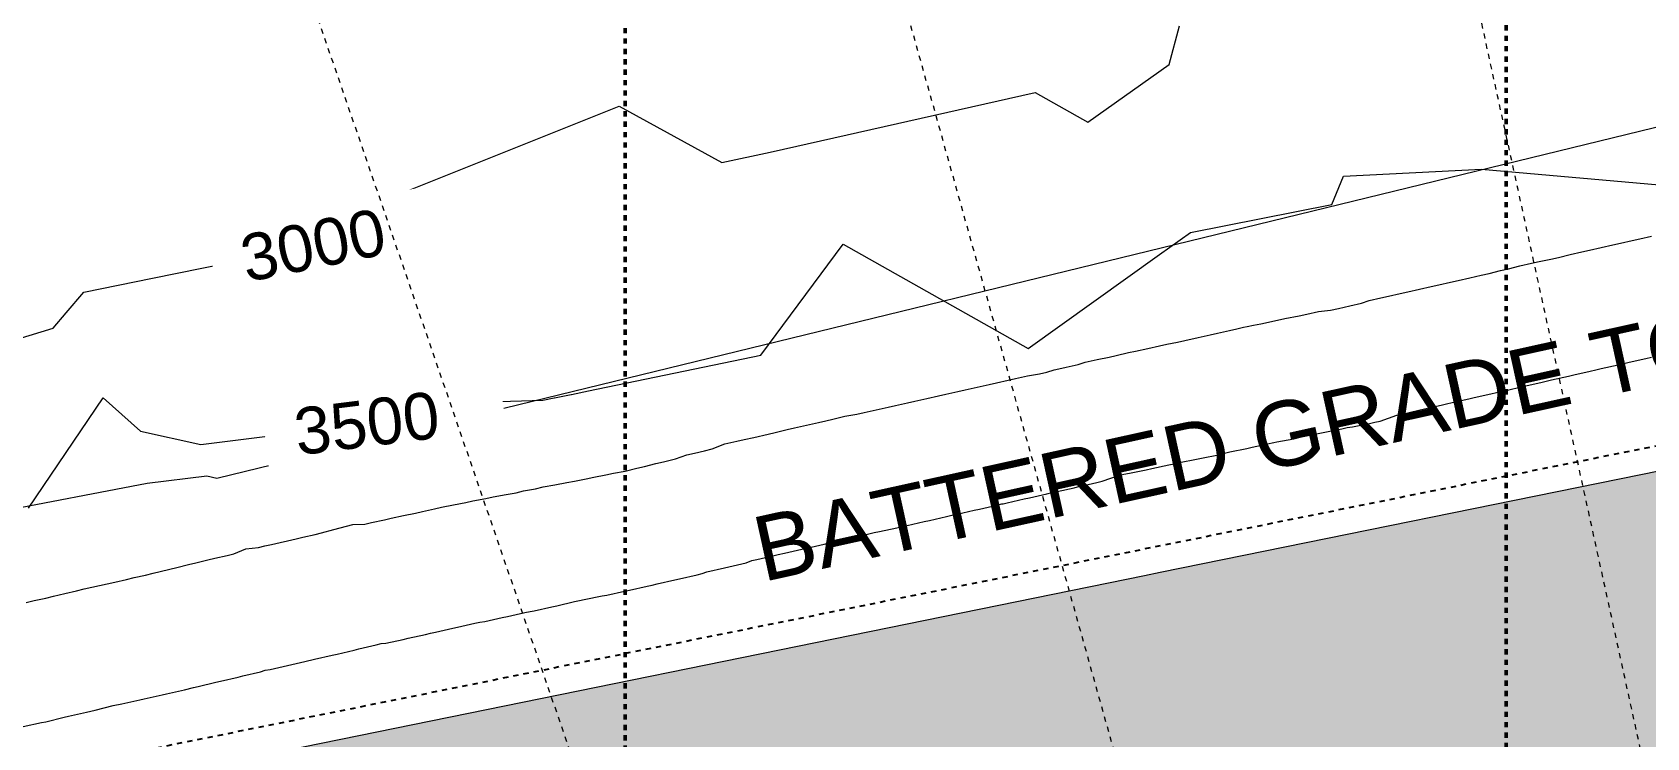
# Model space of a CAD drawing. Header units: metres. Extents: x -2515 to -2174, y 3875 to 4127.
# Drawn here: x -2366.82 to -2335.76, y 4038.74 to 4052.31 of the extents above; entities that cross this region are included whole.
import ezdxf

# ---------------------------------------------------------------- set-up
doc = ezdxf.new("R2010")
doc.units = ezdxf.units.M
for name, pattern in [('BOUNDARY Tighter', [0.008, 0.004, -0.002, 0, -0.002]), ('Dash Medium', [0.0075, 0.0045, -0.003]), ('Grid Line', [0.021, 0.012, -0.003, 0.003, -0.003])]:
    doc.linetypes.add(name, pattern=pattern)
for name, color, linetype, lineweight in [('A-ANNO-DIMS', 211, 'Continuous', 5), ('A-ANNO-DIMS-500', 211, 'Continuous', 5), ('A-DETL', 90, 'Continuous', 5), ('A-FLOR', 192, 'Continuous', 5), ('A-FLOR-PATT', 8, 'Continuous', 5), ('C-TOPO', 7, 'Continuous', 5), ('C-TOPO-LABL', 7, 'Continuous', 5), ('C-TOPO-MAJR', 7, 'Continuous', 18), ('C-TOPO-MINR', 7, 'Continuous', 5), ('G-ANNO-TEXT', 231, 'Continuous', 5), ('S-GRID', 1, 'Continuous', 5)]:
    doc.layers.add(name, color=color, linetype=linetype, lineweight=lineweight)
doc.styles.add('Arial', font='arial.ttf', dxfattribs={"height": 0.9})
doc.styles.add('Arial_1', font='arial.ttf', dxfattribs={"height": 1.25})
doc.dimstyles.new('2_5-Diagonal-_deg_-Decimal_O', dxfattribs={"dimscale": 0.3048, "dimtxt": 1.275324, "dimasz": 2.46063, "dimexe": 1.64042, "dimexo": 0.0625, "dimgap": 2.46063, "dimtad": 1, "dimdec": 0, "dimlfac": 1000, "dimzin": 0, "dimdsep": 46, "dimtxsty": 'Arial_1', "dimblk1": 'OBLIQUE', "dimblk2": 'OBLIQUE', "dimsah": 1, "dimcen": 0.09, "dimdle": 1.64042, "dimazin": 0, "dimtfac": 1, "dimtdec": 4, "dimtix": 1, "dimtmove": 0, "dimatfit": 3, "dimfxl": 8.2021, "dimfxlon": 1, "dimtvp": 1, "dimtfill": 1, "dimtolj": 1, "dimtzin": 0, "dimlwd": 15, "dimlwe": 15, "dimarcsym": 2})

# ---------------------------------------------------------------- blocks, each defined once
blk = doc.blocks.new('DIMBLOCK19-GA - TENANCY PLAN')
at = {"layer": 'A-ANNO-DIMS-500', "lineweight": 15}
for p, q in [((-2353.659, 4065.788), (-2353.794, 4066.27)), ((-2353.659, 4065.788), (-2353.399, 4066.251)), ((-2353.659, 4065.788), (-2353.919, 4065.326)), ((-2353.659, 4065.788), (-2353.659, 4065.788)), ((-2353.659, 4065.788), (-2352.984, 4063.381)), ((-2364.686, 4062.347), (-2364.849, 4062.819)), ((-2364.686, 4062.347), (-2364.453, 4062.823)), ((-2364.686, 4062.347), (-2364.918, 4061.87)), ((-2364.686, 4062.347), (-2363.872, 4059.983))]:
    blk.add_line(p, q, dxfattribs=at)
for start, end in [(105.52316, 109.14465), (105.66741, 109.00041)]:
    blk.add_arc((-2300.024, 3874.558), 198.609, start, end, dxfattribs=at)
at = {"layer": 'A-ANNO-DIMS-500', "color": 0, "lineweight": 15, "insert": (-2361.852, 4065.805), "char_height": 1.25, "width": 4.89725, "attachment_point": 1, "rotation": 17.3339, "line_spacing_factor": 0.941778, "style": 'Arial_1', "bg_fill": 3, "box_fill_scale": 1.25, "bg_fill_color": 256, "bg_fill_true_color": 13158600, "bg_fill_transparency": 0}
blk.add_mtext('3.33°', dxfattribs=at)
blk = doc.blocks.new('_Oblique')
at = {"color": 0, "linetype": 'ByBlock', "lineweight": -2}
blk.add_line((-0.5, -0.5), (0.5, 0.5), dxfattribs=at)
blk = doc.blocks.new('DIMBLOCK20-GA - TENANCY PLAN')
at = {"layer": 'A-ANNO-DIMS-500', "lineweight": 15}
for p, q in [((-2342.467, 4068.66), (-2342.574, 4069.148)), ((-2342.467, 4068.66), (-2342.181, 4069.106)), ((-2342.467, 4068.66), (-2342.753, 4068.213)), ((-2342.467, 4068.66), (-2342.467, 4068.66)), ((-2342.467, 4068.66), (-2341.933, 4066.217)), ((-2353.68, 4065.864), (-2353.815, 4066.345)), ((-2353.68, 4065.864), (-2353.42, 4066.326)), ((-2353.68, 4065.864), (-2353.94, 4065.401)), ((-2353.68, 4065.864), (-2353.005, 4063.457))]:
    blk.add_line(p, q, dxfattribs=at)
for start, end in [(102.19022, 105.81159), (102.33441, 105.66741)]:
    blk.add_arc((-2300.024, 3874.558), 198.687, start, end, dxfattribs=at)
at = {"layer": 'A-ANNO-DIMS-500', "color": 0, "lineweight": 15, "insert": (-2350.648, 4069.152), "char_height": 1.25, "width": 4.89725, "attachment_point": 1, "rotation": 14.0009, "line_spacing_factor": 0.941778, "style": 'Arial_1', "bg_fill": 3, "box_fill_scale": 1.25, "bg_fill_color": 256, "bg_fill_true_color": 13158600, "bg_fill_transparency": 0}
blk.add_mtext('3.33°', dxfattribs=at)
blk = doc.blocks.new('DIMBLOCK21-GA - TENANCY PLAN')
at = {"layer": 'A-ANNO-DIMS-500', "lineweight": 15}
for p, q in [((-2331.111, 4070.83), (-2331.19, 4071.324)), ((-2331.111, 4070.83), (-2330.8, 4071.26)), ((-2331.111, 4070.83), (-2331.423, 4070.401)), ((-2331.111, 4070.83), (-2331.111, 4070.83)), ((-2331.111, 4070.83), (-2330.72, 4068.361)), ((-2342.474, 4068.69), (-2342.58, 4069.179)), ((-2342.474, 4068.69), (-2342.187, 4069.137)), ((-2342.474, 4068.69), (-2342.76, 4068.244)), ((-2342.474, 4068.69), (-2341.94, 4066.248))]:
    blk.add_line(p, q, dxfattribs=at)
for start, end in [(98.85617, 102.47857), (99.00033, 102.33441)]:
    blk.add_arc((-2300.024, 3874.558), 198.719, start, end, dxfattribs=at)
at = {"layer": 'A-ANNO-DIMS-500', "color": 0, "lineweight": 15, "insert": (-2339.253, 4071.797), "char_height": 1.25, "width": 4.89725, "attachment_point": 1, "rotation": 10.6674, "line_spacing_factor": 0.941778, "style": 'Arial_1', "bg_fill": 3, "box_fill_scale": 1.25, "bg_fill_color": 256, "bg_fill_true_color": 13158600, "bg_fill_transparency": 0}
blk.add_mtext('3.33°', dxfattribs=at)
blk = doc.blocks.new('DIMBLOCK22-GA - TENANCY PLAN')
at = {"layer": 'A-ANNO-DIMS-500', "lineweight": 15}
for p, q in [((-2331.89, 4075.745), (-2331.968, 4076.239)), ((-2331.89, 4075.745), (-2331.578, 4076.174)), ((-2331.89, 4075.745), (-2332.202, 4075.316)), ((-2331.89, 4075.745), (-2331.89, 4075.745)), ((-2331.89, 4075.745), (-2331.499, 4073.276)), ((-2366.342, 4067.155), (-2366.504, 4067.627)), ((-2366.342, 4067.155), (-2366.109, 4067.631)), ((-2366.342, 4067.155), (-2366.574, 4066.678)), ((-2366.342, 4067.155), (-2365.528, 4064.791))]:
    blk.add_line(p, q, dxfattribs=at)
for start, end in [(98.85969, 109.14105), (99.00033, 109.00041)]:
    blk.add_arc((-2300.024, 3874.558), 203.694, start, end, dxfattribs=at)
at = {"layer": 'A-ANNO-DIMS-500', "color": 0, "lineweight": 15, "insert": (-2352.324, 4073.894), "char_height": 1.25, "width": 6.05092, "attachment_point": 1, "rotation": 14.0004, "line_spacing_factor": 0.941778, "style": 'Arial_1', "bg_fill": 3, "box_fill_scale": 1.25, "bg_fill_color": 256, "bg_fill_true_color": 13158600, "bg_fill_transparency": 0}
blk.add_mtext('10.00°', dxfattribs=at)

msp = doc.modelspace()

# ---------------------------------------------------------------- hatches: boundary and pattern name
at = {"layer": 'A-FLOR-PATT'}
for points in [[(-2327.5469, 4039.3766), (-2328.8044, 4045.2437), (-2337.3003, 4043.5152), (-2328.2053, 4039.656)], [(-2353.2815, 4034.1409), (-2337.3003, 4043.5152), (-2365.1718, 4037.8447), (-2353.2886, 4034.1431)], [(-2352.3201, 4031.3487), (-2337.3003, 4043.5152), (-2353.2815, 4034.1409), (-2352.4093, 4031.6077)], [(-2352.3201, 4031.3487), (-2327.267, 4037.6096), (-2337.3003, 4043.5152), (-2352.0004, 4031.6077)], [(-2327.267, 4037.6096), (-2327.5469, 4039.3766), (-2337.3003, 4043.5152), (-2327.443, 4037.7132)]]:
    msp.add_hatch(color=253, dxfattribs=at).paths.add_polyline_path(points)

# ---------------------------------------------------------------- linework, layer by layer
at = {"layer": 'A-DETL', "linetype": 'Dash Medium', "lineweight": 50}
for p, q in [((-2355.409, 3949.0908), (-2355.409, 4059.8908)), ((-2338.4583, 3945.9439), (-2338.4583, 4057.0406))]:
    msp.add_line(p, q, dxfattribs=at)
at = {"layer": 'A-DETL', "linetype": 'BOUNDARY Tighter', "lineweight": 25}
msp.add_line((-2260.6109, 4059.4439), (-2388.3643, 4033.7254), dxfattribs=at)
at = {"layer": 'A-FLOR'}
for p, q in [((-2345.1157, 4041.9251), (-2283.9581, 4054.3678)), ((-2365.1718, 4037.8447), (-2345.4197, 4041.8633))]:
    msp.add_line(p, q, dxfattribs=at)
at = {"layer": 'C-TOPO'}
for p, q in [((-2363.267, 4043.7371), (-2328.5876, 4052.1888)), ((-2371.918, 4042.2366), (-2364.6077, 4043.6384)), ((-2364.6077, 4043.6384), (-2363.462, 4043.7816)), ((-2363.462, 4043.7816), (-2363.267, 4043.7371)), ((-2345.4197, 4041.8633), (-2345.1157, 4041.9251))]:
    msp.add_line(p, q, dxfattribs=at)
at = {"layer": 'C-TOPO-MAJR', "color": 251, "lineweight": 13}
for p, q in [((-2344.9451, 4051.6931), (-2344.7459, 4052.4341)), ((-2346.5081, 4050.5788), (-2344.9451, 4051.6931)), ((-2352.623, 4050.006), (-2347.5243, 4051.1511)), ((-2347.5243, 4051.1511), (-2346.5081, 4050.5788)), ((-2359.9835, 4049.1096), (-2355.5282, 4050.8904)), ((-2355.5282, 4050.8904), (-2353.55, 4049.8084)), ((-2353.55, 4049.8084), (-2352.623, 4050.006)), ((-2359.8575, 4048.5229), (-2359.9835, 4049.1096)), ((-2360.6415, 4048.3631), (-2359.8575, 4048.5229)), ((-2364.5061, 4047.5811), (-2360.6415, 4048.3631)), ((-2336.856, 4048.1201), (-2336.632, 4048.1709)), ((-2336.632, 4048.1709), (-2336.4076, 4048.2218)), ((-2336.4076, 4048.2218), (-2336.2602, 4048.2553)), ((-2336.2602, 4048.2553), (-2336.0355, 4048.3063)), ((-2336.0355, 4048.3063), (-2335.8887, 4048.3397)), ((-2335.8887, 4048.3397), (-2335.6638, 4048.3907)), ((-2338.1953, 4047.8157), (-2337.9726, 4047.8664)), ((-2337.9726, 4047.8664), (-2337.8231, 4047.9005)), ((-2337.8231, 4047.9005), (-2337.6, 4047.9474)), ((-2337.6, 4047.9474), (-2337.4536, 4047.9813)), ((-2337.4536, 4047.9813), (-2337.2303, 4048.0356)), ((-2337.2303, 4048.0356), (-2337.0067, 4048.0863)), ((-2337.0067, 4048.0863), (-2336.856, 4048.1201)), ((-2365.8241, 4047.3108), (-2364.5061, 4047.5811)), ((-2339.534, 4047.5048), (-2339.3844, 4047.5389)), ((-2339.3844, 4047.5389), (-2339.1614, 4047.5893)), ((-2339.1614, 4047.5893), (-2338.9389, 4047.6397)), ((-2338.9389, 4047.6397), (-2338.7888, 4047.6738)), ((-2338.7888, 4047.6738), (-2338.567, 4047.7277)), ((-2338.567, 4047.7277), (-2338.4173, 4047.7618)), ((-2338.4173, 4047.7618), (-2338.1953, 4047.8157)), ((-2366.1634, 4046.9146), (-2365.8241, 4047.3108)), ((-2340.8744, 4047.201), (-2340.725, 4047.2349)), ((-2340.725, 4047.2349), (-2340.5019, 4047.2854)), ((-2340.5019, 4047.2854), (-2340.3526, 4047.3194)), ((-2340.3526, 4047.3194), (-2340.1294, 4047.3699)), ((-2340.1294, 4047.3699), (-2339.9043, 4047.4209)), ((-2339.9043, 4047.4209), (-2339.7546, 4047.4549)), ((-2339.7546, 4047.4549), (-2339.534, 4047.5048)), ((-2342.2965, 4046.8889), (-2342.068, 4046.9369)), ((-2342.068, 4046.9369), (-2341.8395, 4046.9675)), ((-2341.8395, 4046.9675), (-2341.6885, 4046.9983)), ((-2341.6885, 4046.9983), (-2341.4674, 4047.0483)), ((-2341.4674, 4047.0483), (-2341.244, 4047.0988)), ((-2341.244, 4047.0988), (-2341.0974, 4047.1505)), ((-2341.0974, 4047.1505), (-2340.8744, 4047.201)), ((-2373.1886, 4044.5894), (-2366.4171, 4046.6163)), ((-2366.4171, 4046.6163), (-2366.1634, 4046.9146)), ((-2343.6439, 4046.6048), (-2343.5115, 4046.6384)), ((-2343.5115, 4046.6384), (-2343.4422, 4046.6501)), ((-2343.4422, 4046.6501), (-2343.3224, 4046.6771)), ((-2343.3224, 4046.6771), (-2343.1795, 4046.7036)), ((-2343.1795, 4046.7036), (-2342.8588, 4046.7757)), ((-2342.8588, 4046.7757), (-2342.7168, 4046.8046)), ((-2342.7168, 4046.8046), (-2342.442, 4046.8592)), ((-2342.442, 4046.8592), (-2342.2965, 4046.8889)), ((-2345.1291, 4046.2815), (-2344.9883, 4046.3095)), ((-2344.9883, 4046.3095), (-2344.7822, 4046.3501)), ((-2344.7822, 4046.3501), (-2344.6412, 4046.3795)), ((-2344.6412, 4046.3795), (-2344.3863, 4046.4419)), ((-2344.3863, 4046.4419), (-2344.1575, 4046.4931)), ((-2344.1575, 4046.4931), (-2344.0158, 4046.522)), ((-2344.0158, 4046.522), (-2343.786, 4046.5734)), ((-2343.786, 4046.5734), (-2343.6439, 4046.6048)), ((-2346.562, 4045.9671), (-2346.3304, 4046.0188)), ((-2346.3304, 4046.0188), (-2346.1007, 4046.0621)), ((-2346.1007, 4046.0621), (-2345.9607, 4046.0906)), ((-2345.9607, 4046.0906), (-2345.7296, 4046.1502)), ((-2345.7296, 4046.1502), (-2345.5893, 4046.1788)), ((-2345.5893, 4046.1788), (-2345.3555, 4046.2303)), ((-2345.3555, 4046.2303), (-2345.1291, 4046.2815)), ((-2347.8979, 4045.6507), (-2347.668, 4045.7019)), ((-2347.668, 4045.7019), (-2347.4392, 4045.7441)), ((-2347.4392, 4045.7441), (-2347.3001, 4045.7761)), ((-2347.3001, 4045.7761), (-2347.1568, 4045.817)), ((-2347.1568, 4045.817), (-2347.0698, 4045.8364)), ((-2347.0698, 4045.8364), (-2346.9281, 4045.8683)), ((-2346.9281, 4045.8683), (-2346.6975, 4045.9198)), ((-2346.6975, 4045.9198), (-2346.562, 4045.9671)), ((-2349.2385, 4045.3496), (-2349.0093, 4045.4008)), ((-2349.0093, 4045.4008), (-2348.8679, 4045.433)), ((-2348.8679, 4045.433), (-2348.6386, 4045.4841)), ((-2348.6386, 4045.4841), (-2348.5817, 4045.4968)), ((-2348.5817, 4045.4968), (-2348.4096, 4045.5352)), ((-2348.4096, 4045.5352), (-2348.2682, 4045.5674)), ((-2348.2682, 4045.5674), (-2348.0388, 4045.6186)), ((-2348.0388, 4045.6186), (-2347.8979, 4045.6507)), ((-2350.578, 4045.0501), (-2350.3487, 4045.1008)), ((-2350.3487, 4045.1008), (-2350.2103, 4045.1328)), ((-2350.2103, 4045.1328), (-2349.9798, 4045.1835)), ((-2349.9798, 4045.1835), (-2349.839, 4045.2156)), ((-2349.839, 4045.2156), (-2349.6091, 4045.2663)), ((-2349.6091, 4045.2663), (-2349.38, 4045.3174)), ((-2349.38, 4045.3174), (-2349.2385, 4045.3496)), ((-2352.1526, 4044.6996), (-2351.9214, 4044.7521)), ((-2351.9214, 4044.7521), (-2351.6898, 4044.8047)), ((-2351.6898, 4044.8047), (-2351.5522, 4044.836)), ((-2351.5522, 4044.836), (-2351.4151, 4044.8673)), ((-2351.4151, 4044.8673), (-2351.1821, 4044.9248)), ((-2351.1821, 4044.9248), (-2350.9506, 4044.9681)), ((-2350.9506, 4044.9681), (-2350.8093, 4044.9998)), ((-2350.8093, 4044.9998), (-2350.578, 4045.0501)), ((-2353.4911, 4044.3941), (-2353.2618, 4044.4466)), ((-2353.2618, 4044.4466), (-2353.1213, 4044.4786)), ((-2353.1213, 4044.4786), (-2352.9379, 4044.5186)), ((-2352.9379, 4044.5186), (-2352.6611, 4044.5828)), ((-2352.6611, 4044.5828), (-2352.5219, 4044.6145)), ((-2352.5219, 4044.6145), (-2352.2911, 4044.668)), ((-2352.2911, 4044.668), (-2352.1526, 4044.6996)), ((-2354.443, 4044.1063), (-2354.2225, 4044.1802)), ((-2354.2225, 4044.1802), (-2354.0775, 4044.2132)), ((-2354.0775, 4044.2132), (-2353.8826, 4044.2633)), ((-2353.8826, 4044.2633), (-2353.7382, 4044.2962)), ((-2353.7382, 4044.2962), (-2353.4911, 4044.3941)), ((-2355.7838, 4043.796), (-2355.6371, 4043.8294)), ((-2355.6371, 4043.8294), (-2355.4089, 4043.8712)), ((-2355.4089, 4043.8712), (-2355.1853, 4043.9272)), ((-2355.1853, 4043.9272), (-2355.0378, 4043.9607)), ((-2355.0378, 4043.9607), (-2354.8186, 4044.0156)), ((-2354.8186, 4044.0156), (-2354.6715, 4044.0491)), ((-2354.6715, 4044.0491), (-2354.443, 4044.1063)), ((-2357.3645, 4043.4879), (-2357.1339, 4043.53)), ((-2357.1339, 4043.53), (-2356.9909, 4043.5652)), ((-2356.9909, 4043.5652), (-2356.7607, 4043.6072)), ((-2356.7607, 4043.6072), (-2356.5316, 4043.649)), ((-2356.5316, 4043.649), (-2356.3865, 4043.6793)), ((-2356.3865, 4043.6793), (-2356.1581, 4043.7211)), ((-2356.1581, 4043.7211), (-2356.0122, 4043.7543)), ((-2356.0122, 4043.7543), (-2355.7838, 4043.796)), ((-2358.9442, 4043.1756), (-2358.7107, 4043.224)), ((-2358.7107, 4043.224), (-2358.4775, 4043.2663)), ((-2358.4775, 4043.2663), (-2358.3414, 4043.2963)), ((-2358.3414, 4043.2963), (-2358.0884, 4043.3422)), ((-2358.0884, 4043.3422), (-2357.9513, 4043.3746)), ((-2357.9513, 4043.3746), (-2357.6988, 4043.4206)), ((-2357.6988, 4043.4206), (-2357.5067, 4043.4556)), ((-2357.5067, 4043.4556), (-2357.3645, 4043.4879)), ((-2360.418, 4042.8522), (-2360.2883, 4042.8818)), ((-2360.2883, 4042.8818), (-2360.0437, 4042.9328)), ((-2360.0437, 4042.9328), (-2359.9131, 4042.9626)), ((-2359.9131, 4042.9626), (-2359.6778, 4043.0136)), ((-2359.6778, 4043.0136), (-2359.4442, 4043.0641)), ((-2359.4442, 4043.0641), (-2359.3113, 4043.0945)), ((-2359.3113, 4043.0945), (-2359.078, 4043.145)), ((-2359.078, 4043.145), (-2358.9442, 4043.1756)), ((-2362.216, 4042.4619), (-2361.7404, 4042.5704)), ((-2361.7404, 4042.5704), (-2361.6118, 4042.5991)), ((-2361.6118, 4042.5991), (-2361.3738, 4042.6533)), ((-2361.3738, 4042.6533), (-2361.2515, 4042.682)), ((-2361.2515, 4042.682), (-2361.0157, 4042.748)), ((-2361.0157, 4042.748), (-2360.8908, 4042.7765)), ((-2360.8908, 4042.7765), (-2360.6515, 4042.8426)), ((-2360.6515, 4042.8426), (-2360.418, 4042.8522)), ((-2363.0703, 4042.2496), (-2362.9383, 4042.2798)), ((-2362.9383, 4042.2798), (-2362.7101, 4042.3733)), ((-2362.7101, 4042.3733), (-2362.468, 4042.4043)), ((-2362.468, 4042.4043), (-2362.3417, 4042.4331)), ((-2362.3417, 4042.4331), (-2362.216, 4042.4619)), ((-2364.4927, 4041.906), (-2364.0392, 4042.0138)), ((-2364.0392, 4042.0138), (-2363.809, 4042.0721)), ((-2363.809, 4042.0721), (-2363.67, 4042.1039)), ((-2363.67, 4042.1039), (-2363.4379, 4042.1627)), ((-2363.4379, 4042.1627), (-2363.3033, 4042.1935)), ((-2363.3033, 4042.1935), (-2363.0703, 4042.2496)), ((-2365.8185, 4041.604), (-2365.3762, 4041.7052)), ((-2365.3762, 4041.7052), (-2365.2268, 4041.7362)), ((-2365.2268, 4041.7362), (-2365.0049, 4041.7872)), ((-2365.0049, 4041.7872), (-2364.8566, 4041.8211)), ((-2364.8566, 4041.8211), (-2364.6401, 4041.8723)), ((-2364.6401, 4041.8723), (-2364.4927, 4041.906)), ((-2366.9325, 4041.3451), (-2366.7788, 4041.3821)), ((-2366.7788, 4041.3821), (-2366.5589, 4041.4296)), ((-2366.5589, 4041.4296), (-2366.4095, 4041.4642)), ((-2366.4095, 4041.4642), (-2366.1894, 4041.5161)), ((-2366.1894, 4041.5161), (-2365.969, 4041.5666)), ((-2365.969, 4041.5666), (-2365.8185, 4041.604))]:
    msp.add_line(p, q, dxfattribs=at)
at = {"layer": 'C-TOPO-MINR', "color": 252}
for p, q in [((-2341.8166, 4049.0008), (-2341.5907, 4049.5437)), ((-2341.5907, 4049.5437), (-2338.9346, 4049.6777)), ((-2344.5312, 4048.4598), (-2341.8166, 4049.0008)), ((-2352.8012, 4046.1001), (-2351.2138, 4048.2341)), ((-2351.2138, 4048.2341), (-2347.6572, 4046.2313)), ((-2345.1271, 4048.035), (-2344.5312, 4048.4598)), ((-2336.0922, 4045.9651), (-2335.7728, 4046.0378)), ((-2335.7728, 4046.0378), (-2335.6656, 4046.0621)), ((-2337.5854, 4045.6257), (-2337.2638, 4045.6989)), ((-2337.2638, 4045.6989), (-2337.1583, 4045.7211)), ((-2337.1583, 4045.7211), (-2336.843, 4045.7941)), ((-2336.843, 4045.7941), (-2336.7371, 4045.8199)), ((-2336.7371, 4045.8199), (-2336.631, 4045.8439)), ((-2336.631, 4045.8439), (-2336.3055, 4045.9168)), ((-2336.3055, 4045.9168), (-2336.199, 4045.9409)), ((-2336.199, 4045.9409), (-2336.0922, 4045.9651)), ((-2338.7529, 4045.3571), (-2338.6484, 4045.3807)), ((-2338.6484, 4045.3807), (-2338.544, 4045.4043)), ((-2338.544, 4045.4043), (-2338.2213, 4045.4778)), ((-2338.2213, 4045.4778), (-2338.117, 4045.5031)), ((-2338.117, 4045.5031), (-2337.7951, 4045.5764)), ((-2337.7951, 4045.5764), (-2337.6904, 4045.6018)), ((-2337.6904, 4045.6018), (-2337.5854, 4045.6257)), ((-2366.8905, 4043.1577), (-2365.4526, 4045.2823)), ((-2365.4526, 4045.2823), (-2364.7383, 4044.6367)), ((-2358.2492, 4045.0481), (-2358.0274, 4045.2009)), ((-2358.0274, 4045.2009), (-2356.9973, 4045.2315)), ((-2340.1383, 4045.0424), (-2340.0347, 4045.0658)), ((-2340.0347, 4045.0658), (-2339.7112, 4045.1394)), ((-2339.7112, 4045.1394), (-2339.6071, 4045.163)), ((-2339.6071, 4045.163), (-2339.5022, 4045.1867)), ((-2339.5022, 4045.1867), (-2339.1788, 4045.2603)), ((-2339.1788, 4045.2603), (-2339.0757, 4045.2836)), ((-2339.0757, 4045.2836), (-2338.7529, 4045.3571)), ((-2363.5715, 4044.3794), (-2358.2492, 4045.0481)), ((-2341.4158, 4044.7201), (-2341.0865, 4044.7872)), ((-2341.0865, 4044.7872), (-2340.986, 4044.8099)), ((-2340.986, 4044.8099), (-2340.8845, 4044.8329)), ((-2340.8845, 4044.8329), (-2340.5658, 4044.9452)), ((-2340.5658, 4044.9452), (-2340.4625, 4044.9686)), ((-2340.4625, 4044.9686), (-2340.1383, 4045.0424)), ((-2364.7383, 4044.6367), (-2363.5715, 4044.3794)), ((-2342.9279, 4044.4208), (-2342.8734, 4044.433)), ((-2342.8734, 4044.433), (-2342.5462, 4044.4939)), ((-2342.5462, 4044.4939), (-2342.4004, 4044.5267)), ((-2342.4004, 4044.5267), (-2342.0752, 4044.5929)), ((-2342.0752, 4044.5929), (-2341.9503, 4044.6178)), ((-2341.9503, 4044.6178), (-2341.6236, 4044.6844)), ((-2341.6236, 4044.6844), (-2341.5197, 4044.7062)), ((-2341.5197, 4044.7062), (-2341.4158, 4044.7201)), ((-2344.3237, 4044.1181), (-2343.9974, 4044.1862)), ((-2343.9974, 4044.1862), (-2343.8815, 4044.2146)), ((-2343.8815, 4044.2146), (-2343.7775, 4044.2379)), ((-2343.7775, 4044.2379), (-2343.4508, 4044.3044)), ((-2343.4508, 4044.3044), (-2343.3464, 4044.3278)), ((-2343.3464, 4044.3278), (-2343.0196, 4044.4002)), ((-2343.0196, 4044.4002), (-2342.9594, 4044.4154)), ((-2342.9594, 4044.4154), (-2342.9279, 4044.4208)), ((-2345.8141, 4043.8085), (-2345.7097, 4043.8282)), ((-2345.7097, 4043.8282), (-2345.3839, 4043.8946)), ((-2345.3839, 4043.8946), (-2345.2788, 4043.9217)), ((-2345.2788, 4043.9217), (-2344.9528, 4043.9881)), ((-2344.9528, 4043.9881), (-2344.8465, 4044.0115)), ((-2344.8465, 4044.0115), (-2344.7436, 4044.0348)), ((-2344.7436, 4044.0348), (-2344.4174, 4044.0997)), ((-2344.4174, 4044.0997), (-2344.3237, 4044.1181)), ((-2347.0976, 4043.4752), (-2346.7724, 4043.55)), ((-2346.7724, 4043.55), (-2346.7087, 4043.5682)), ((-2346.7087, 4043.5682), (-2346.6701, 4043.5768)), ((-2346.6701, 4043.5768), (-2346.3388, 4043.6515)), ((-2346.3388, 4043.6515), (-2346.2359, 4043.6744)), ((-2346.2359, 4043.6744), (-2345.9194, 4043.785)), ((-2345.9194, 4043.785), (-2345.8141, 4043.8085)), ((-2348.5931, 4043.1408), (-2348.2627, 4043.2161)), ((-2348.2627, 4043.2161), (-2348.1619, 4043.2386)), ((-2348.1619, 4043.2386), (-2348.1369, 4043.2442)), ((-2348.1369, 4043.2442), (-2348.0612, 4043.261)), ((-2348.0612, 4043.261), (-2347.7311, 4043.3362)), ((-2347.7311, 4043.3362), (-2347.6299, 4043.3588)), ((-2347.6299, 4043.3588), (-2347.3007, 4043.4338)), ((-2347.3007, 4043.4338), (-2347.199, 4043.4565)), ((-2347.199, 4043.4565), (-2347.0976, 4043.4752)), ((-2349.983, 4042.8254), (-2349.6566, 4042.901)), ((-2349.6566, 4042.901), (-2349.5563, 4042.923)), ((-2349.5563, 4042.923), (-2349.2251, 4042.9985)), ((-2349.2251, 4042.9985), (-2349.1247, 4043.0206)), ((-2349.1247, 4043.0206), (-2349.0247, 4043.043)), ((-2349.0247, 4043.043), (-2348.6936, 4043.1184)), ((-2348.6936, 4043.1184), (-2348.5931, 4043.1408)), ((-2351.3833, 4042.5114), (-2351.051, 4042.5871)), ((-2351.051, 4042.5871), (-2350.7201, 4042.6625)), ((-2350.7201, 4042.6625), (-2350.6195, 4042.6874)), ((-2350.6195, 4042.6874), (-2350.5195, 4042.7061)), ((-2350.5195, 4042.7061), (-2350.1827, 4042.7816)), ((-2350.1827, 4042.7816), (-2350.0824, 4042.8034)), ((-2350.0824, 4042.8034), (-2349.983, 4042.8254)), ((-2352.5431, 4042.2471), (-2352.465, 4042.2641)), ((-2352.465, 4042.2641), (-2352.3473, 4042.2914)), ((-2352.3473, 4042.2914), (-2352.0133, 4042.3676)), ((-2352.0133, 4042.3676), (-2351.9147, 4042.3904)), ((-2351.9147, 4042.3904), (-2351.5817, 4042.4663)), ((-2351.5817, 4042.4663), (-2351.4826, 4042.4888)), ((-2351.4826, 4042.4888), (-2351.3833, 4042.5114)), ((-2353.837, 4041.9322), (-2353.4991, 4042.0092)), ((-2353.4991, 4042.0092), (-2353.4168, 4042.0303)), ((-2353.4168, 4042.0303), (-2353.0799, 4042.107)), ((-2353.0799, 4042.107), (-2352.9752, 4042.1485)), ((-2352.9752, 4042.1485), (-2352.878, 4042.1708)), ((-2352.878, 4042.1708), (-2352.5431, 4042.2471)), ((-2355.3255, 4041.5815), (-2354.9854, 4041.6588)), ((-2354.9854, 4041.6588), (-2354.8902, 4041.6763)), ((-2354.8902, 4041.6763), (-2354.7969, 4041.6996)), ((-2354.7969, 4041.6996), (-2354.4568, 4041.7769)), ((-2354.4568, 4041.7769), (-2354.365, 4041.8)), ((-2354.365, 4041.8), (-2354.0259, 4041.8771)), ((-2354.0259, 4041.8771), (-2353.9298, 4041.9011)), ((-2353.9298, 4041.9011), (-2353.837, 4041.9322)), ((-2356.726, 4041.2797), (-2356.3856, 4041.3636)), ((-2356.3856, 4041.3636), (-2356.2907, 4041.3809)), ((-2356.2907, 4041.3809), (-2356.1963, 4041.3982)), ((-2356.1963, 4041.3982), (-2355.8554, 4041.4694)), ((-2355.8554, 4041.4694), (-2355.7609, 4041.4866)), ((-2355.7609, 4041.4866), (-2355.4204, 4041.5641)), ((-2355.4204, 4041.5641), (-2355.3255, 4041.5815)), ((-2358.1126, 4040.9809), (-2357.7793, 4041.0543)), ((-2357.7793, 4041.0543), (-2357.6763, 4041.0731)), ((-2357.6763, 4041.0731), (-2357.3432, 4041.1518)), ((-2357.3432, 4041.1518), (-2357.24, 4041.1706)), ((-2357.24, 4041.1706), (-2357.1614, 4041.1849)), ((-2357.1614, 4041.1849), (-2356.8207, 4041.2625)), ((-2356.8207, 4041.2625), (-2356.726, 4041.2797)), ((-2359.583, 4040.6548), (-2359.2505, 4040.7308)), ((-2359.2505, 4040.7308), (-2359.1559, 4040.7513)), ((-2359.1559, 4040.7513), (-2359.0619, 4040.7716)), ((-2359.0619, 4040.7716), (-2358.7288, 4040.8477)), ((-2358.7288, 4040.8477), (-2358.6346, 4040.8681)), ((-2358.6346, 4040.8681), (-2358.3019, 4040.9441)), ((-2358.3019, 4040.9441), (-2358.2072, 4040.9637)), ((-2358.2072, 4040.9637), (-2358.1126, 4040.9809)), ((-2360.9517, 4040.3502), (-2360.6273, 4040.4261)), ((-2360.6273, 4040.4261), (-2360.5337, 4040.4523)), ((-2360.5337, 4040.4523), (-2360.2024, 4040.5281)), ((-2360.2024, 4040.5281), (-2360.107, 4040.5545)), ((-2360.107, 4040.5545), (-2360.0139, 4040.5583)), ((-2360.0139, 4040.5583), (-2359.681, 4040.6344)), ((-2359.681, 4040.6344), (-2359.583, 4040.6548)), ((-2362.2428, 4040.0569), (-2361.9077, 4040.1336)), ((-2361.9077, 4040.1336), (-2361.574, 4040.2099)), ((-2361.574, 4040.2099), (-2361.3869, 4040.2525)), ((-2361.3869, 4040.2525), (-2361.0458, 4040.3287)), ((-2361.0458, 4040.3287), (-2360.9517, 4040.3502)), ((-2363.6253, 4039.731), (-2363.2833, 4039.8091)), ((-2363.2833, 4039.8091), (-2363.1937, 4039.8318)), ((-2363.1937, 4039.8318), (-2362.8542, 4039.9094)), ((-2362.8542, 4039.9094), (-2362.7638, 4039.9312)), ((-2362.7638, 4039.9312), (-2362.4261, 4040.0084)), ((-2362.4261, 4040.0084), (-2362.3371, 4040.0449)), ((-2362.3371, 4040.0449), (-2362.2428, 4040.0569)), ((-2365.0942, 4039.3979), (-2364.7468, 4039.4702)), ((-2364.7468, 4039.4702), (-2364.6623, 4039.4896)), ((-2364.6623, 4039.4896), (-2364.3161, 4039.5687)), ((-2364.3161, 4039.5687), (-2364.2332, 4039.5883)), ((-2364.2332, 4039.5883), (-2363.8881, 4039.6671)), ((-2363.8881, 4039.6671), (-2363.7138, 4039.7086)), ((-2363.7138, 4039.7086), (-2363.6253, 4039.731)), ((-2366.2032, 4039.1368), (-2366.1207, 4039.1546)), ((-2366.1207, 4039.1546), (-2365.7761, 4039.2343)), ((-2365.7761, 4039.2343), (-2365.6931, 4039.2539)), ((-2365.6931, 4039.2539), (-2365.61, 4039.2729)), ((-2365.61, 4039.2729), (-2365.2618, 4039.3596)), ((-2365.2618, 4039.3596), (-2365.0942, 4039.3979)), ((-2366.9902, 4038.9582), (-2366.6394, 4039.0331)), ((-2366.6394, 4039.0331), (-2366.5574, 4039.0516)), ((-2366.5574, 4039.0516), (-2366.2032, 4039.1368))]:
    msp.add_line(p, q, dxfattribs=at)
at = {"layer": 'C-TOPO-MINR', "color": 9}
for p, q in [((-2338.9346, 4049.6777), (-2333.1617, 4049.1644)), ((-2347.6572, 4046.2313), (-2345.1282, 4048.0342)), ((-2356.1129, 4045.4145), (-2352.8012, 4046.1001)), ((-2356.4424, 4045.3463), (-2356.1185, 4045.4134)), ((-2356.9973, 4045.2315), (-2356.7743, 4045.2776)), ((-2356.7708, 4045.2784), (-2356.4469, 4045.3454))]:
    msp.add_line(p, q, dxfattribs=at)
at = {"layer": 'S-GRID', "linetype": 'Grid Line'}
for p, q in [((-2320.2807, 3967.1973), (-2344.3286, 4077.1739)), ((-2326.0134, 3967.2217), (-2355.9388, 4073.9176))]:
    msp.add_line(p, q, dxfattribs=at)

# ---------------------------------------------------------------- next in the draw order: texts
at = {"layer": 'C-TOPO-LABL', "char_height": 0.9, "width": 4.170193, "attachment_point": 1, "line_spacing_factor": 0.941778, "style": 'Arial', "bg_fill": 3, "box_fill_scale": 1.25, "bg_fill_color": 256, "bg_fill_true_color": 13158600, "bg_fill_transparency": 0}
for s, insert, rotation in [(' 3000 ', (-2363.2163, 4048.3135), 11.43934), (' 3500 ', (-2362.1711, 4045.021), 7.16094)]:
    msp.add_mtext(s, dxfattribs=dict(at, insert=insert, rotation=rotation))

# ---------------------------------------------------------------- next in the draw order: linework, layer by layer
at = {"layer": 'S-GRID', "linetype": 'Grid Line'}
msp.add_line((-2331.9186, 3967.1854), (-2367.3208, 4069.9984), dxfattribs=at)

# ---------------------------------------------------------------- next in the draw order: dimensions: what is measured, and where the dimension line sits
at = {"layer": 'A-ANNO-DIMS', "lineweight": 15}
dim = msp.add_angular_dim_3p(base=(-2357.3565, 4064.7125), center=(-2300.0238, 3874.5584), p1=(-2352.9836, 4063.3812), p2=(-2363.872, 4059.9828), dimstyle='2_5-Diagonal-_deg_-Decimal_O', override={"dimpost": '<>', "dimfxl": 11.406419}, dxfattribs=at)
dim.commit()
dim.dimension.update_dxf_attribs({"geometry": 'DIMBLOCK19-GA - TENANCY PLAN', "text_midpoint": (-2359.6111, 4065.4733)})

# ---------------------------------------------------------------- next in the draw order: dimensions: what is measured, and where the dimension line sits
dim = msp.add_angular_dim_3p(base=(-2346.2224, 4067.8002), center=(-2300.0238, 3874.5584), p1=(-2341.9328, 4066.2173), p2=(-2353.0048, 4063.4566), dimstyle='2_5-Diagonal-_deg_-Decimal_O', override={"dimpost": '<>', "dimfxl": 11.410971}, dxfattribs=at)
dim.commit()
dim.dimension.update_dxf_attribs({"geometry": 'DIMBLOCK20-GA - TENANCY PLAN', "text_midpoint": (-2348.4297, 4068.6906)})

# ---------------------------------------------------------------- next in the draw order: dimensions: what is measured, and where the dimension line sits
dim = msp.add_angular_dim_3p(base=(-2334.9124, 4070.1906), center=(-2300.0238, 3874.5584), p1=(-2330.7203, 4068.3613), p2=(-2341.9395, 4066.248), dimstyle='2_5-Diagonal-_deg_-Decimal_O', override={"dimpost": '<>', "dimfxl": 11.416488}, dxfattribs=at)
dim.commit()
dim.dimension.update_dxf_attribs({"geometry": 'DIMBLOCK21-GA - TENANCY PLAN', "text_midpoint": (-2337.0651, 4071.2077)})

# ---------------------------------------------------------------- next in the draw order: dimensions: what is measured, and where the dimension line sits
dim = msp.add_angular_dim_3p(base=(-2343.5339, 4073.5515), center=(-2300.0238, 3874.5584), p1=(-2331.4987, 4073.2755), p2=(-2365.5276, 4064.7909), dimstyle='2_5-Diagonal-_deg_-Decimal_O', override={"dimpost": '<>', "dimfxl": 35.070754}, dxfattribs=at)
dim.commit()
dim.dimension.update_dxf_attribs({"geometry": 'DIMBLOCK22-GA - TENANCY PLAN', "text_midpoint": (-2349.639, 4073.5488)})

# ---------------------------------------------------------------- next in the draw order: texts
at = {"layer": 'G-ANNO-TEXT', "color": 7, "insert": (-2353.0342, 4042.9556), "char_height": 1.25, "width": 43.411378, "attachment_point": 1, "rotation": 12.43635, "style": 'Arial_1'}
msp.add_mtext('BATTERED GRADE TO NATURAL GROUND', dxfattribs=at)

doc.saveas('drawing.dxf')
